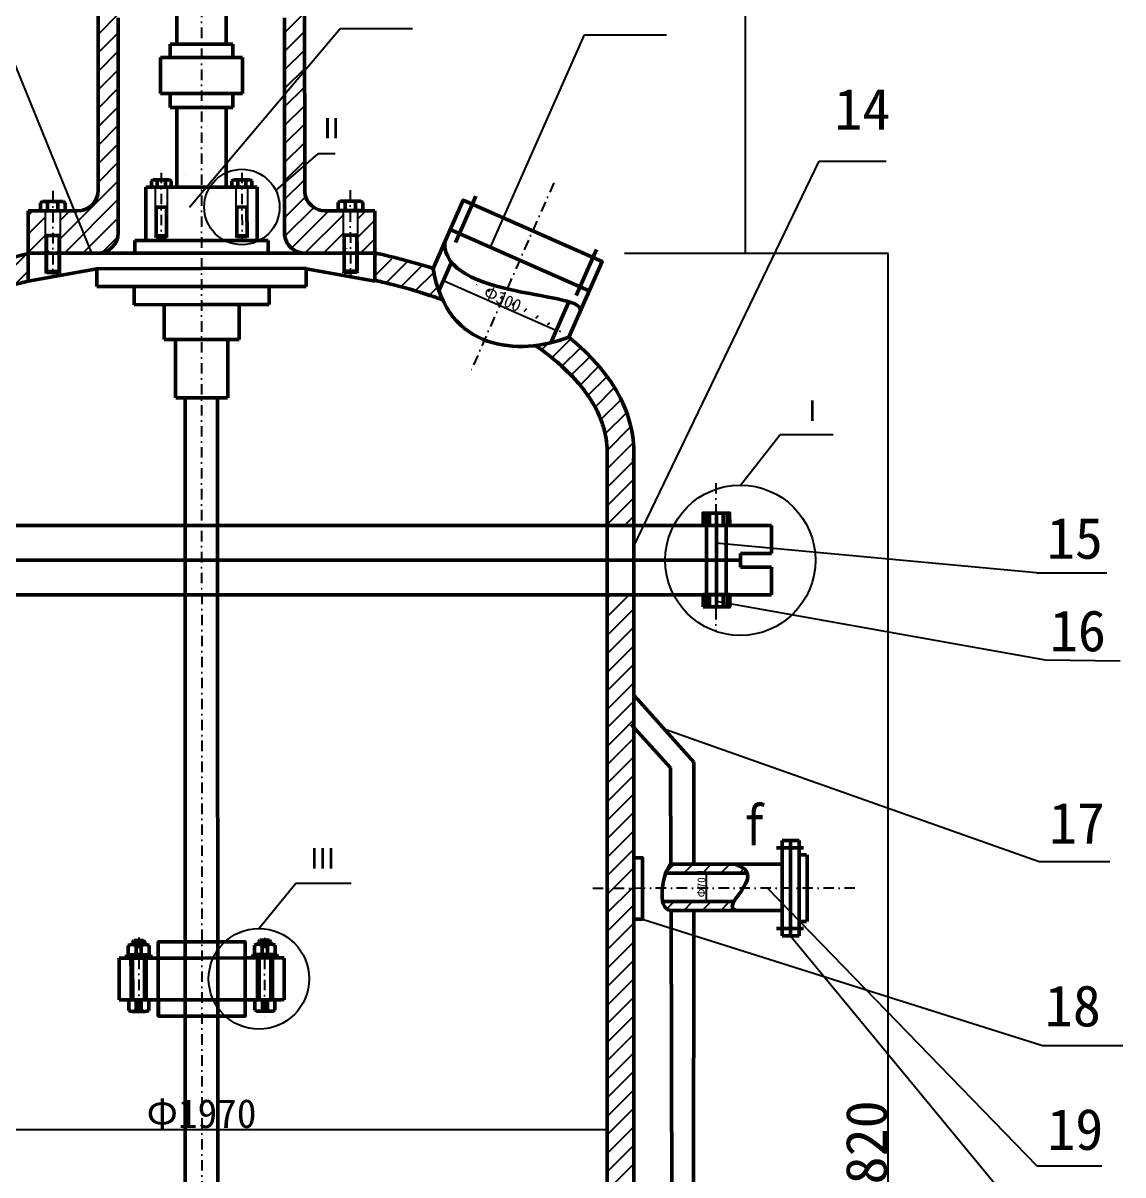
# Model space of a CAD drawing. Header units: millimetres. Extents: x 1899 to 10309, y 746 to 12636.
# Drawn here: x 3856 to 6525, y 7216 to 10011 of the extents above; entities that cross this region are included whole.
import ezdxf
from ezdxf.enums import TextEntityAlignment as Align

# ---------------------------------------------------------------- set-up
doc = ezdxf.new("R2010")
doc.units = ezdxf.units.MM
doc.linetypes.add('DASHDOTX2', pattern=[50.8, 25.4, -12.7, 0, -12.7])
for name, color, linetype, lineweight in [('中心线', 3, 'DASHDOTX2', 25), ('填充', 4, 'Continuous', 25), ('粗实线', 4, 'Continuous', 50), ('细实线', 2, 'Continuous', 25)]:
    doc.layers.add(name, color=color, linetype=linetype, lineweight=lineweight)
doc.styles.get("Standard").update_dxf_attribs({"font": 'simfang.ttf'})
doc.dimstyles.new('ISO-25', dxfattribs={"dimtxt": 2.5, "dimasz": 2.5, "dimexe": 1.25, "dimexo": 0.625, "dimtad": 1, "dimtxsty": 'Standard', "dimcen": 2.5, "dimadec": 0, "dimazin": 0, "dimtfac": 1, "dimtmove": 0, "dimatfit": 3, "dimfxl": 1, "dimarcsym": 0})
pattern_1 = [(45, (-11029.972, 34.46), (-22.45064, 22.45064), [])]

# ---------------------------------------------------------------- blocks, each defined once
blk = doc.blocks.new('*D213')
at = {"layer": 'Defpoints', "color": 0, "transparency": 16777216}
for p in [(4480.7, 11949.6), (5314.8, 9452.6), (5608.6, 9452.6)]:
    blk.add_point(p, dxfattribs=at)
at = {"layer": '细实线', "color": 0, "lineweight": -2, "transparency": 16777216}
for p, q in [((4481.3, 11949.6), (5609.8, 11949.6)), ((5608.6, 11947.1), (5608.6, 9455.1)), ((5315.4, 9452.6), (5609.8, 9452.6))]:
    blk.add_line(p, q, dxfattribs=at)
at = {"layer": '细实线', "color": 0, "transparency": 16777216}
for points in [[(5608.2, 11947.1), (5609, 11947.1), (5608.6, 11949.6)], [(5608.2, 9455.1), (5609, 9455.1), (5608.6, 9452.6)]]:
    blk.add_solid(points, dxfattribs=at)
at = {"layer": '细实线', "color": 0, "transparency": 16777216, "insert": (5556.9, 10701.1), "char_height": 2.5, "attachment_point": 5, "rotation": 90}
blk.add_mtext('{\\H40x;2500}', dxfattribs=at)
blk = doc.blocks.new('*D214')
at = {"layer": 'Defpoints', "color": 0, "transparency": 16777216}
for p in [(5609.8, 9452.6), (4708.1, 5634), (5954.9, 5634)]:
    blk.add_point(p, dxfattribs=at)
at = {"layer": '细实线', "color": 0, "lineweight": -2, "transparency": 16777216}
for p, q in [((5610.4, 9452.6), (5956.2, 9452.6)), ((5954.9, 9450.1), (5954.9, 5636.5)), ((4708.7, 5634), (5956.2, 5634))]:
    blk.add_line(p, q, dxfattribs=at)
at = {"layer": '细实线', "color": 0, "transparency": 16777216}
for points in [[(5954.5, 9450.1), (5955.3, 9450.1), (5954.9, 9452.6)], [(5954.5, 5636.5), (5955.3, 5636.5), (5954.9, 5634)]]:
    blk.add_solid(points, dxfattribs=at)
at = {"layer": '细实线', "color": 0, "transparency": 16777216, "insert": (5903.2, 7260.7), "char_height": 2.5, "attachment_point": 5, "rotation": 90}
blk.add_mtext('{\\H40x;3820}', dxfattribs=at)
blk = doc.blocks.new('*D215')
at = {"layer": 'Defpoints', "color": 0, "transparency": 16777216}
for p in [(3304, 7325), (5273.4, 7325.6), (5273.4, 7325)]:
    blk.add_point(p, dxfattribs=at)
at = {"layer": '细实线', "color": 0, "lineweight": -2, "transparency": 16777216}
for p, q in [((3304, 7325.6), (3304, 7326.9)), ((3306.5, 7325.6), (5270.9, 7325.6)), ((5273.4, 7325.6), (5273.4, 7326.9))]:
    blk.add_line(p, q, dxfattribs=at)
at = {"layer": '细实线', "color": 0, "transparency": 16777216}
for points in [[(3306.5, 7326.1), (3306.5, 7325.2), (3304, 7325.6)], [(5270.9, 7326.1), (5270.9, 7325.2), (5273.4, 7325.6)]]:
    blk.add_solid(points, dxfattribs=at)
at = {"layer": '细实线', "color": 0, "transparency": 16777216, "insert": (4288.7, 7363.6), "char_height": 2.5, "attachment_point": 5}
blk.add_mtext('{\\H28x;Φ1970}', dxfattribs=at)
blk = doc.blocks.new('*D221')
at = {"layer": 'Defpoints', "color": 0, "transparency": 16777216}
for p in [(4880, 9396.2), (5149.8, 9266), (5153.9, 9275.3)]:
    blk.add_point(p, dxfattribs=at)
at = {"layer": '细实线', "color": 0, "lineweight": -2, "transparency": 16777216}
for p, q in [((4879.8, 9395.6), (4875.4, 9385.8)), ((4878.2, 9385.9), (5147.5, 9267)), ((5153.6, 9274.7), (5149.3, 9264.9))]:
    blk.add_line(p, q, dxfattribs=at)
at = {"layer": '细实线', "color": 0, "transparency": 16777216}
for points in [[(4878.4, 9386.3), (4878, 9385.5), (4875.9, 9386.9)], [(5147.7, 9267.4), (5147.3, 9266.6), (5149.8, 9266)]]:
    blk.add_solid(points, dxfattribs=at)
at = {"layer": '细实线', "color": 0, "transparency": 16777216, "insert": (5019.6, 9341.7), "char_height": 2.5, "attachment_point": 5, "rotation": 336.1748}
blk.add_mtext('{\\H12x;Φ300}', dxfattribs=at)
blk = doc.blocks.new('*D226')
at = {"layer": 'Defpoints', "color": 0, "transparency": 16777216}
for p in [(5514.5, 7948.2), (5513.9, 7879.1), (5514.5, 7879.1)]:
    blk.add_point(p, dxfattribs=at)
at = {"layer": '细实线', "color": 0, "lineweight": -2, "transparency": 16777216}
for p, q in [((5513.9, 7948.2), (5512.6, 7948.2)), ((5513.9, 7945.7), (5513.9, 7881.6)), ((5513.9, 7879.1), (5512.6, 7879.1))]:
    blk.add_line(p, q, dxfattribs=at)
at = {"layer": '细实线', "color": 0, "transparency": 16777216}
for points in [[(5513.4, 7945.7), (5514.3, 7945.7), (5513.9, 7948.2)], [(5513.4, 7881.6), (5514.3, 7881.6), (5513.9, 7879.1)]]:
    blk.add_solid(points, dxfattribs=at)
at = {"layer": '细实线', "color": 0, "transparency": 16777216, "insert": (5502.6, 7913.7), "char_height": 2.5, "attachment_point": 5, "rotation": 90}
blk.add_mtext('{\\H8x;Φ70}', dxfattribs=at)

msp = doc.modelspace()

# ---------------------------------------------------------------- hatches: boundary and pattern name
at = {"layer": '填充'}
h = msp.add_hatch(dxfattribs=at)
h.set_pattern_fill('ANSI31', color=256, scale=10)
h.set_pattern_definition(pattern_1)
edge = h.paths.add_edge_path()
edge.add_line((4288.946, 10119.929), (4288.633, 10119.929))
edge.add_line((4288.633, 10119.929), (4099.301, 10119.896))
edge.add_line((4099.301, 10119.896), (4086.908, 10119.896))
edge.add_line((4086.908, 10119.896), (4086.908, 10708.41))
edge.add_spline(control_points=[(4086.908, 10708.41), (4070.609, 10722.264), (4054.36, 10738.319), (4038.244, 10756.852)], knot_values=[0, 0, 0, 0, 33.11332192, 33.11332192, 33.11332192, 33.11332192], degree=3, periodic=0)
edge.add_line((4038.244, 10756.852), (4038.244, 10120.897))
edge.add_line((4038.244, 10120.897), (4038.244, 9605.585))
edge.add_arc((3988.244, 9605.585), 50, -90, 0, ccw=False)
edge.add_line((3988.244, 9555.585), (3945.825, 9555.585))
edge.add_line((3945.825, 9555.585), (3945.825, 9452.598))
edge.add_line((3945.825, 9452.598), (4036.908, 9452.598))
edge.add_arc((4036.908, 9502.598), 50, 270, 360)
edge.add_line((4086.908, 9502.598), (4086.908, 10024.361))
edge.add_arc((4136.908, 10024.361), 50, 90.009968, 180, ccw=False)
edge.add_line((4136.9, 10074.361), (4288.954, 10074.388))
edge.add_line((4288.954, 10074.388), (4288.946, 10119.929))
edge = h.paths.add_edge_path()
edge.add_line((4539.2, 10120.919), (4539.15, 10684.248))
edge.add_spline(control_points=[(4539.15, 10684.248), (4525.707, 10682.548), (4509.314, 10677.823), (4490.487, 10671.825)], knot_values=[342.21040247, 342.21040247, 342.21040247, 342.21040247, 403.56696031, 403.56696031, 403.56696031, 403.56696031], degree=3, periodic=0)
edge.add_line((4490.487, 10671.825), (4490.536, 10119.914))
edge.add_line((4490.536, 10119.914), (4385.047, 10119.904))
edge.add_line((4385.047, 10119.904), (4288.946, 10119.929))
edge.add_line((4288.946, 10119.929), (4288.954, 10074.388))
edge.add_line((4288.954, 10074.388), (4440.548, 10074.375))
edge.add_arc((4440.544, 10024.375), 50, 0.005021, 89.995053, ccw=False)
edge.add_line((4490.544, 10024.379), (4490.59, 9496.6))
edge.add_arc((4540.229, 9502.598), 50, 186.889794, 268.303819)
edge.add_line((4538.749, 9452.62), (4632.593, 9452.628))
edge.add_line((4632.593, 9452.628), (4632.369, 9555.615))
edge.add_line((4632.369, 9555.615), (4590.519, 9555.612))
edge.add_arc((4588.893, 9605.585), 50, 186.802975, 271.863576, ccw=False)
edge.add_line((4539.245, 9599.663), (4539.2, 10120.919))
h = msp.add_hatch(dxfattribs=at)
h.set_pattern_fill('ANSI31', color=256, scale=10)
h.set_pattern_definition(pattern_1)
h.paths.add_polyline_path([(3909.825, 9555.585), (3897.825, 9555.585), (3867.77, 9555.585), (3867.77, 9452.598), (3909.825, 9452.598)])
h.paths.add_polyline_path([(4709.723, 9555.622), (4668.369, 9555.619), (4668.593, 9452.631), (4709.732, 9452.635)])
h = msp.add_hatch(dxfattribs=at)
h.set_pattern_fill('ANSI31', color=256, scale=10)
h.set_pattern_definition(pattern_1)
edge = h.paths.add_edge_path()
edge.add_spline(control_points=[(3787.248, 9431.268), (3775.977, 9399.619), (3761.478, 9373.057), (3744.526, 9350.876)], knot_values=[382.10225182, 382.10225182, 382.10225182, 382.10225182, 460.54302034, 460.54302034, 460.54302034, 460.54302034], degree=3, periodic=0)
edge.add_spline(control_points=[(3744.526, 9350.876), (3752.52, 9353.462), (3760.592, 9355.993), (3800.665, 9368.163), (3833.75, 9376.996), (3867.77, 9384.896)], knot_values=[1.9970767, 1.9970767, 1.9970767, 1.9970767, 2.0254391, 2.0254391, 2.13656289, 2.13656289, 2.13656289, 2.13656289], degree=3, periodic=0)
edge.add_line((3867.77, 9384.896), (3867.77, 9451.326))
edge.add_ellipse((4288.692, 8968.288), major_axis=(1049.513, 3.517), ratio=0.5035191, start_angle=473.547995, end_angle=478.444295)
edge = h.paths.add_edge_path()
edge.add_spline(control_points=[(4709.738, 9387.045), (4721.776, 9384.312), (4733.697, 9381.461), (4779.022, 9370.065), (4811.524, 9360.707), (4853.208, 9347.093), (4863.503, 9343.59), (4873.651, 9339.997)], knot_values=[0.95287817, 0.95287817, 0.95287817, 0.95287817, 0.99220035, 0.99220035, 1.10399925, 1.10399925, 1.14133261, 1.14133261, 1.14133261, 1.14133261], degree=3, periodic=0)
edge.add_spline(control_points=[(4873.651, 9339.997), (4863.466, 9361.622), (4855.661, 9386.811), (4850.824, 9415.955)], knot_values=[0, 0, 0, 0, 53.56319174, 53.56319174, 53.56319174, 53.56319174], degree=3, periodic=0)
edge.add_ellipse((4288.692, 8968.288), major_axis=(1049.513, 3.517), ratio=0.5035191, start_angle=417.517911, end_angle=426.2516)
edge.add_line((4709.732, 9453.406), (4709.738, 9387.045))
edge = h.paths.add_edge_path()
edge.add_spline(control_points=[(3303.954, 8966.457), (3303.991, 8975.749), (3304.669, 8985.045), (3307.487, 9004.808), (3309.788, 9015.285), (3316.104, 9036.414), (3320.12, 9047.066), (3329.97, 9068.533), (3335.803, 9079.348), (3350.705, 9103.211), (3360.185, 9116.279), (3381.92, 9142.347), (3394.174, 9155.345), (3421.422, 9181.051), (3436.415, 9193.758), (3471.756, 9220.742), (3492.582, 9234.928), (3515.074, 9248.618)], knot_values=[2.44670978, 2.44670978, 2.44670978, 2.44670978, 2.51642771, 2.51642771, 2.59422014, 2.59422014, 2.67201257, 2.67201257, 2.74980499, 2.74980499, 2.84294708, 2.84294708, 2.93608916, 2.93608916, 3.02923125, 3.02923125, 3.13791754, 3.13791754, 3.13791754, 3.13791754], degree=3, periodic=0)
edge.add_spline(control_points=[(3515.074, 9248.618), (3479.49, 9247.917), (3444.341, 9251.284), (3411.966, 9256.586)], knot_values=[0, 0, 0, 0, 113.2721953, 113.2721953, 113.2721953, 113.2721953], degree=3, periodic=0)
edge.add_ellipse((4288.692, 8968.288), major_axis=(1049.513, 3.517), ratio=0.5035191, start_angle=506.557004, end_angle=539.806665)
edge.add_line((3239.179, 8966.554), (3239.179, 8791.513))
edge.add_line((3239.179, 8791.513), (3303.954, 8791.513))
edge.add_line((3303.954, 8791.513), (3303.954, 8964.881))
edge.add_spline(control_points=[(3303.954, 8964.881), (3303.952, 8965.407), (3303.952, 8965.932), (3303.954, 8966.457)], knot_values=[3.13791754, 3.13791754, 3.13791754, 3.13791754, 3.14185945, 3.14185945, 3.14185945, 3.14185945], degree=3, periodic=0)
edge = h.paths.add_edge_path()
edge.add_line((3303.954, 8623.51), (3239.179, 8623.51))
edge.add_line((3239.179, 8623.51), (3239.179, 6335.229))
edge.add_ellipse((4288.692, 6338.746), major_axis=(1049.513, 3.517), ratio=0.5035191, start_angle=180, end_angle=257.770394)
edge.add_line((4068.104, 5821.544), (4068.104, 5886.693))
edge.add_spline(control_points=[(4068.104, 5886.693), (4057.691, 5887.832), (4047.316, 5889.053), (4002.036, 5894.765), (3967.599, 5900.111), (3900.175, 5912.598), (3867.188, 5919.74), (3803.074, 5935.715), (3771.947, 5944.549), (3711.944, 5963.772), (3683.068, 5974.161), (3627.933, 5996.329), (3601.675, 6008.107), (3552.11, 6032.847), (3528.804, 6045.809), (3491.711, 6068.784), (3477.121, 6078.566), (3449.664, 6098.499), (3436.797, 6108.651), (3412.855, 6129.215), (3401.78, 6139.626), (3381.457, 6160.589), (3372.211, 6171.14), (3355.55, 6192.263), (3348.136, 6202.836), (3335.104, 6223.9), (3329.486, 6234.391), (3319.971, 6255.228), (3316.074, 6265.573), (3309.908, 6286.11), (3307.638, 6296.303), (3304.716, 6316.106), (3303.991, 6325.723), (3303.954, 6335.341)], knot_values=[3.14185579, 3.14185579, 3.14185579, 3.14185579, 3.17338299, 3.17338299, 3.28005703, 3.28005703, 3.38673106, 3.38673106, 3.4934051, 3.4934051, 3.60007913, 3.60007913, 3.70675317, 3.70675317, 3.8134272, 3.8134272, 3.88923649, 3.88923649, 3.96504577, 3.96504577, 4.04085505, 4.04085505, 4.11666434, 4.11666434, 4.19247362, 4.19247362, 4.2682829, 4.2682829, 4.34409219, 4.34409219, 4.41990147, 4.41990147, 4.49207328, 4.49207328, 4.49207328, 4.49207328], degree=3, periodic=0)
edge.add_spline(control_points=[(3303.954, 6335.341), (3303.953, 6335.826), (3303.952, 6336.311), (3303.954, 6336.796)], knot_values=[3.13821831, 3.13821831, 3.13821831, 3.13821831, 3.14185579, 3.14185579, 3.14185579, 3.14185579], degree=3, periodic=0)
edge.add_line((3303.954, 6337.03), (3303.954, 8623.51))
h.paths.add_polyline_path([(3140.531, 8154.879), (3242.932, 8124.272), (3265.637, 8200.236), (3163.236, 8230.844)], flags=9)
h = msp.add_hatch(dxfattribs=at)
h.set_pattern_fill('ANSI31', color=256, scale=10)
h.set_pattern_definition(pattern_1)
edge = h.paths.add_edge_path()
edge.add_ellipse((4288.692, 8968.288), major_axis=(1049.513, 3.517), ratio=0.5035191, start_angle=360, end_angle=391.738369)
edge.add_spline(control_points=[(5180.328, 9249.265), (5173.341, 9246.567), (5166.184, 9244.067), (5158.895, 9241.788)], knot_values=[347.67371622, 347.67371622, 347.67371622, 347.67371622, 368.75825048, 368.75825048, 368.75825048, 368.75825048], degree=3, periodic=0)
edge.add_spline(control_points=[(5158.895, 9241.788), (5152.202, 9239.695), (5145.397, 9237.79), (5138.508, 9236.089)], knot_values=[328.31711558, 328.31711558, 328.31711558, 328.31711558, 347.67371622, 347.67371622, 347.67371622, 347.67371622], degree=3, periodic=0)
edge.add_line((5136.344, 9235.531), (5136.359, 9235.565))
edge.add_spline(control_points=[(5136.359, 9235.565), (5128.927, 9233.781), (5121.401, 9232.236), (5113.814, 9230.953)], knot_values=[305.47856944, 305.47856944, 305.47856944, 305.47856944, 326.30749343, 326.30749343, 326.30749343, 326.30749343], degree=3, periodic=0)
edge.add_spline(control_points=[(5113.814, 9230.953), (5109.012, 9230.142), (5104.187, 9229.435), (5099.345, 9228.839)], knot_values=[292.29474881, 292.29474881, 292.29474881, 292.29474881, 305.47856944, 305.47856944, 305.47856944, 305.47856944], degree=3, periodic=0)
edge.add_spline(control_points=[(5099.345, 9228.839), (5102.405, 9226.739), (5105.426, 9224.629), (5122.525, 9212.483), (5135.765, 9202.259), (5160.42, 9181.53), (5171.836, 9171.026), (5192.8, 9149.861), (5202.348, 9139.201), (5219.569, 9117.845), (5227.242, 9107.151), (5240.745, 9085.836), (5246.576, 9075.217), (5256.47, 9054.124), (5260.534, 9043.651), (5266.99, 9022.863), (5269.384, 9012.547), (5272.586, 8992.019), (5273.395, 8981.804), (5273.43, 8971.587)], knot_values=[0, 0, 0, 0, 0.01619457, 0.01619457, 0.09285594, 0.09285594, 0.16951732, 0.16951732, 0.24617869, 0.24617869, 0.32284006, 0.32284006, 0.39950144, 0.39950144, 0.47616281, 0.47616281, 0.55282419, 0.55282419, 0.62948556, 0.62948556, 0.62948556, 0.62948556], degree=3, periodic=0)
edge.add_line((5273.43, 8971.587), (5273.43, 8791.513))
edge.add_line((5273.43, 8791.513), (5338.205, 8791.513))
edge.add_line((5338.205, 8791.513), (5338.205, 8857.941))
edge.add_line((5338.205, 8857.941), (5338.205, 8971.804))
h = msp.add_hatch(dxfattribs=at)
h.set_pattern_fill('ANSI31', color=256, scale=10)
h.set_pattern_definition(pattern_1)
h.paths.add_polyline_path([(5273.43, 7911.215), (5338.205, 7911.259), (5338.205, 8623.51), (5273.43, 8623.51)])
h = msp.add_hatch(dxfattribs=at)
h.set_pattern_fill('ANSI31', color=256, scale=10)
h.set_pattern_definition(pattern_1)
edge = h.paths.add_edge_path()
edge.add_spline(control_points=[(5428.029, 7969.625), (5423.669, 7966.759), (5419.236, 7958.744), (5415.548, 7948.235)], knot_values=[0, 0, 0, 0, 27.04044522, 27.04044522, 27.04044522, 27.04044522], degree=3, periodic=0)
edge.add_line((5415.548, 7948.235), (5613.499, 7948.208))
edge.add_spline(control_points=[(5613.499, 7948.208), (5610.587, 7956.733), (5602.022, 7964.189), (5584.473, 7969.585)], knot_values=[0, 0, 0, 0, 21.51309953, 21.51309953, 21.51309953, 21.51309953], degree=3, periodic=0)
edge.add_line((5584.426, 7969.602), (5428.029, 7969.625))
edge = h.paths.add_edge_path()
edge.add_spline(control_points=[(5408.264, 7879.126), (5410.892, 7866.492), (5416.974, 7857.739), (5428.006, 7857.737)], knot_values=[78.79050823, 78.79050823, 78.79050823, 78.79050823, 111.88743007, 111.88743007, 111.88743007, 111.88743007], degree=3, periodic=0)
edge.add_line((5428.006, 7857.737), (5590.266, 7857.713))
edge.add_spline(control_points=[(5597.994, 7857.717), (5574.184, 7857.723), (5573.745, 7866.4), (5581.063, 7879.104)], knot_values=[75.88718268, 75.88718268, 75.88718268, 75.88718268, 111.88743102, 111.88743102, 111.88743102, 111.88743102], degree=3, periodic=0)
edge.add_line((5579.523, 7879.104), (5408.264, 7879.126))
h = msp.add_hatch(dxfattribs=at)
h.set_pattern_fill('ANSI31', color=256, scale=10)
h.set_pattern_definition(pattern_1)
edge = h.paths.add_edge_path()
edge.add_line((5338.205, 7911.259), (5273.43, 7911.215))
edge.add_line((5273.43, 7911.215), (5273.43, 6341.345))
edge.add_spline(control_points=[(5273.431, 6341.373), (5273.431, 6339.514), (5273.405, 6337.655), (5273.043, 6324.591), (5271.801, 6313.367), (5267.389, 6290.759), (5264.217, 6279.372), (5255.823, 6256.389), (5250.598, 6244.793), (5237.976, 6221.443), (5230.578, 6209.69), (5213.537, 6186.152), (5203.894, 6174.367), (5179.455, 6147.768), (5163.968, 6132.993), (5129.462, 6103.978), (5110.444, 6089.739), (5069.085, 6062.101), (5046.744, 6048.701), (4999.016, 6023.002), (4973.629, 6010.702), (4920.131, 5987.419), (4892.021, 5976.436), (4833.435, 5955.967), (4802.959, 5946.481), (4740.025, 5929.153), (4707.567, 5921.311), (4641.073, 5907.387), (4607.038, 5901.304), (4551.573, 5893.037), (4530.513, 5890.265), (4509.29, 5887.834)], knot_values=[4.92966153, 4.92966153, 4.92966153, 4.92966153, 4.94360951, 4.94360951, 5.02765852, 5.02765852, 5.11170752, 5.11170752, 5.19575653, 5.19575653, 5.27980554, 5.27980554, 5.36385455, 5.36385455, 5.47052858, 5.47052858, 5.57720262, 5.57720262, 5.68387665, 5.68387665, 5.79055069, 5.79055069, 5.89722472, 5.89722472, 6.00389876, 6.00389876, 6.11057279, 6.11057279, 6.21724682, 6.21724682, 6.28150154, 6.28150154, 6.28150154, 6.28150154], degree=3, periodic=0)
edge.add_line((4510.148, 5887.941), (4510.148, 5822.744))
edge.add_ellipse((4288.692, 6338.746), major_axis=(1049.513, 3.517), ratio=0.5035191, start_angle=282.084769, end_angle=359.903527)
edge.add_line((5338.206, 6341.373), (5338.205, 7911.259))

# ---------------------------------------------------------------- linework, layer by layer
at = {"layer": '中心线'}
for p, q in [((4288.586, 12189.025), (4289.764, 5417.721)), ((4191.249, 9647.748), (4191.249, 9483.2)), ((4386.675, 9648.148), (4387.35, 9483.602)), ((5144.22, 9623.939), (4942.01, 9166.012)), ((3927.825, 9603.805), (3927.825, 9395.749)), ((4649.572, 9605.53), (4650.567, 9397.477)), ((5537.554, 8894.684), (5537.554, 8537.398)), ((3973.269, 8707.512), (4556.801, 8707.512)), ((5874.596, 7911.63), (5228.548, 7911.184)), ((4136.467, 7791.598), (4137.132, 7591.195)), ((4442.268, 7791.368), (4441.301, 7590.966))]:
    msp.add_line(p, q, dxfattribs=at)
at = {"layer": '粗实线'}
for p, q in [((4038.244, 10120.897), (4038.244, 9605.585)), ((4539.2, 10120.919), (4539.245, 9599.663)), ((4229.188, 9960.405), (4229.171, 10055.055)), ((4348.27, 9960.41), (4348.279, 10055.06)), ((4086.908, 10024.361), (4086.908, 9502.598)), ((4490.544, 10024.379), (4490.59, 9496.6)), ((4212.805, 9960.398), (4288.802, 9960.412)), ((4212.805, 9960.398), (4212.805, 9925.649)), ((4364.653, 9960.405), (4288.656, 9960.412)), ((4364.653, 9960.405), (4364.656, 9925.655)), ((4288.808, 9927.838), (4188.991, 9927.821)), ((4188.991, 9927.821), (4188.991, 9839.989)), ((4288.653, 9927.838), (4388.47, 9927.83)), ((4388.47, 9927.83), (4388.477, 9839.998)), ((4188.991, 9839.989), (4272.197, 9839.989)), ((4288.569, 9839.989), (4212.816, 9839.989)), ((4212.816, 9839.989), (4212.816, 9806.477)), ((4288.9, 9839.989), (4364.652, 9839.996)), ((4388.477, 9839.998), (4305.271, 9839.99)), ((4364.652, 9839.996), (4364.655, 9806.483)), ((4212.816, 9806.477), (4288.866, 9806.477)), ((4229.188, 9806.477), (4229.188, 9612.71)), ((4364.655, 9806.483), (4288.605, 9806.477)), ((4348.284, 9806.482), (4348.301, 9612.715)), ((4249.104, 9644.352), (4249.104, 9644.352)), ((4328.279, 9644.352), (4328.279, 9644.352)), ((4328.381, 9644.355), (4328.381, 9644.355)), ((4229.188, 9612.71), (4153.62, 9612.71)), ((4153.62, 9612.71), (4153.62, 9483.2)), ((4288.569, 9612.71), (4229.188, 9612.71)), ((4288.92, 9612.71), (4348.301, 9612.715)), ((4348.301, 9612.715), (4423.868, 9612.722)), ((4423.868, 9612.722), (4423.88, 9483.212)), ((4954.953, 9590.933), (4905.518, 9478.982)), ((3988.244, 9555.585), (3867.77, 9555.585)), ((3867.77, 9555.585), (3867.77, 9452.598)), ((4587.276, 9555.612), (4709.723, 9555.622)), ((4709.723, 9555.622), (4709.732, 9452.635)), ((4892.56, 9510.469), (5229.893, 9361.51)), ((4288.569, 9483.2), (4127.147, 9483.2)), ((4127.147, 9483.2), (4127.147, 9452.598)), ((4288.931, 9483.2), (4450.352, 9483.214)), ((4450.352, 9483.214), (4450.355, 9452.612)), ((3867.77, 9452.598), (4036.908, 9452.598)), ((3867.77, 9452.598), (3867.77, 9384.896)), ((4036.908, 9452.598), (4288.692, 9452.598)), ((4181.078, 9452.598), (4157.536, 9452.598)), ((4419.966, 9452.609), (4288.811, 9452.598)), ((4288.811, 9452.598), (4373.162, 9452.605)), ((4396.425, 9452.607), (4419.966, 9452.609)), ((4709.732, 9452.635), (4419.966, 9452.609)), ((4709.732, 9452.635), (4709.738, 9385.158)), ((5247.328, 9461.827), (5197.893, 9349.876)), ((4895.321, 9430.851), (4864.729, 9361.572)), ((3867.77, 9384.896), (4034.91, 9415.103)), ((4034.91, 9415.103), (4543.227, 9416.319)), ((4034.91, 9415.103), (4034.91, 9371.965)), ((4710.378, 9385.042), (4543.227, 9415.192)), ((4543.227, 9415.192), (4543.242, 9372.054)), ((4034.91, 9371.965), (4289.076, 9371.965)), ((4125.493, 9371.965), (4125.493, 9327.857)), ((4543.242, 9371.973), (4289.076, 9371.929)), ((4452.66, 9372.022), (4452.675, 9327.914)), ((4125.493, 9327.857), (4289.084, 9327.864)), ((4198.301, 9327.857), (4198.301, 9243.507)), ((4452.675, 9327.914), (4289.084, 9327.864)), ((4379.867, 9327.889), (4379.896, 9243.539)), ((5180.302, 9335.079), (5136.359, 9235.565)), ((4198.301, 9243.507), (4289.099, 9243.514)), ((4225.317, 9243.507), (4225.332, 9101.591)), ((4379.896, 9243.539), (4289.099, 9243.514)), ((4352.88, 9243.529), (4352.915, 9101.613)), ((4226.723, 9101.591), (4289.109, 9101.602)), ((4249.165, 9101.595), (4249.104, 8083.054)), ((4351.524, 9101.613), (4289.138, 9101.602)), ((4327.856, 9101.609), (4328.033, 8083.054)), ((5273.43, 8971.587), (5273.43, 6341.373)), ((5338.205, 8971.804), (5338.206, 6341.373)), ((5338.205, 8941.943), (5338.205, 8941.943)), ((5338.205, 8773.939), (5338.205, 8857.941)), ((5512.631, 8822.08), (5512.647, 8792.187)), ((5521.949, 8822.085), (5521.965, 8792.192)), ((5538.599, 8822.094), (5538.616, 8792.201)), ((5555.25, 8822.103), (5555.267, 8792.21)), ((5564.568, 8822.108), (5564.584, 8792.216)), ((3239.179, 8791.513), (5338.205, 8791.513)), ((5338.205, 8791.513), (5672.498, 8791.513)), ((5514.838, 8792.188), (5514.93, 8624.185)), ((5538.616, 8792.201), (5538.708, 8624.198)), ((5562.394, 8792.214), (5562.487, 8624.211)), ((5672.498, 8791.513), (5672.498, 8724.065)), ((5596.716, 8724.065), (5596.716, 8707.512)), ((5672.498, 8724.065), (5596.716, 8724.065)), ((5672.498, 8724.065), (5672.498, 8724.065)), ((3239.179, 8707.512), (5338.205, 8707.512)), ((4288.692, 8707.512), (4088.603, 8707.512)), ((4288.692, 8707.512), (4088.603, 8707.512)), ((4288.692, 8707.512), (4488.781, 8707.512)), ((4288.692, 8707.512), (4488.781, 8707.512)), ((5338.205, 8707.512), (5596.716, 8707.512)), ((5596.716, 8707.512), (5596.716, 8690.436)), ((5596.716, 8690.436), (5672.498, 8690.436)), ((5672.498, 8690.436), (5672.498, 8623.51)), ((3239.179, 8623.51), (5338.205, 8623.51)), ((5672.498, 8623.51), (5338.205, 8623.51)), ((5512.74, 8624.183), (5512.756, 8594.291)), ((5522.058, 8624.189), (5522.074, 8594.296)), ((5538.708, 8624.198), (5538.725, 8594.305)), ((5555.359, 8624.207), (5555.375, 8594.314)), ((5564.677, 8624.212), (5564.693, 8594.319)), ((5483.93, 8217.818), (5340.181, 8378.224)), ((5427.155, 8203.588), (5331.942, 8308.995)), ((5427.155, 8203.588), (5428.112, 7969.625)), ((5483.93, 8217.818), (5483.881, 7969.616)), ((4249.104, 8083.054), (4249.104, 7849.51)), ((4328.279, 8083.054), (4328.279, 7849.51)), ((5698.139, 7911.665), (5698.139, 8027.505)), ((5698.139, 8027.505), (5739.16, 8027.501)), ((5718.65, 8027.503), (5718.65, 7795.819)), ((5739.149, 7911.653), (5739.16, 8027.508)), ((5750.084, 8009.283), (5684.581, 8009.288)), ((5428.029, 7969.625), (5698.139, 7969.585)), ((5739.157, 7992.728), (5757.625, 7992.728)), ((5758.569, 7992.731), (5758.553, 7911.653)), ((5415.548, 7948.235), (5613.499, 7948.208)), ((5505.143, 7948.524), (5492.665, 7948.524)), ((5698.139, 7911.665), (5698.093, 7795.825)), ((5739.149, 7911.66), (5739.114, 7795.806)), ((5758.537, 7830.575), (5758.553, 7911.653)), ((5408.264, 7879.126), (5581.063, 7879.104)), ((5428.006, 7857.737), (5698.139, 7857.698)), ((5428.448, 7857.737), (5432.663, 6342.579)), ((5483.858, 7857.729), (5481.578, 6342.743)), ((5505.127, 7879.415), (5485.38, 7879.415)), ((4249.104, 7849.51), (4249.104, 6972.408)), ((4328.279, 7849.51), (4328.279, 6972.408)), ((5739.125, 7830.586), (5757.593, 7830.579)), ((5750.084, 7814.023), (5684.581, 7814.018)), ((4111.177, 7772.47), (4111.18, 7749.857)), ((4151.908, 7775.133), (4121.174, 7774.977)), ((4121.325, 7779.975), (4124.804, 7784.559)), ((4136.505, 7780.026), (4121.325, 7779.975)), ((4121.35, 7774.966), (4121.325, 7779.975)), ((4124.804, 7784.559), (4136.49, 7784.559)), ((4129.936, 7772.563), (4129.94, 7749.949)), ((4148.176, 7784.637), (4136.49, 7784.559)), ((4136.505, 7780.026), (4151.685, 7780.076)), ((4142.742, 7772.626), (4142.745, 7750.012)), ((4151.685, 7780.076), (4148.176, 7784.637)), ((4151.693, 7775.067), (4151.685, 7780.076)), ((4161.501, 7772.718), (4161.505, 7750.105)), ((4417.235, 7773.173), (4417.312, 7750.559)), ((4426.82, 7775.621), (4457.553, 7775.574)), ((4427.025, 7780.565), (4430.518, 7785.138)), ((4442.205, 7780.569), (4427.025, 7780.565)), ((4427.034, 7775.556), (4427.025, 7780.565)), ((4430.518, 7785.138), (4442.204, 7785.102)), ((4435.995, 7773.147), (4436.072, 7750.533)), ((4453.89, 7785.144), (4442.204, 7785.102)), ((4442.205, 7780.569), (4457.385, 7780.572)), ((4448.8, 7773.129), (4448.877, 7750.516)), ((4457.385, 7780.572), (4453.89, 7785.144)), ((4457.378, 7775.563), (4457.385, 7780.572)), ((4467.56, 7773.103), (4467.637, 7750.49)), ((5698.093, 7795.825), (5739.114, 7795.813)), ((4106.401, 7749.833), (4165.686, 7750.125)), ((4106.443, 7741.433), (4106.401, 7749.833)), ((4151.495, 7750.055), (4121.19, 7749.906)), ((4165.686, 7750.125), (4165.728, 7741.726)), ((4413.13, 7750.565), (4413.119, 7742.165)), ((4472.416, 7750.483), (4413.13, 7750.565)), ((4427.322, 7750.546), (4457.627, 7750.504)), ((4472.404, 7742.083), (4472.416, 7750.483)), ((4089.135, 7691.424), (4089.135, 7742.064)), ((4089.135, 7742.064), (4183.798, 7742.064)), ((4117.706, 7702.849), (4117.515, 7741.553)), ((4121.515, 7741.566), (4122.015, 7640.187)), ((4150.208, 7741.656), (4150.708, 7640.329)), ((4154.399, 7703.03), (4154.208, 7741.669)), ((4154.458, 7691.03), (4154.298, 7741.669)), ((4183.798, 7742.064), (4289.224, 7742.064)), ((4394.721, 7742.251), (4289.294, 7742.064)), ((4489.383, 7742.419), (4394.721, 7742.251)), ((4400.151, 7742.335), (4484.845, 7742.335)), ((4424.569, 7691.51), (4424.549, 7742.149)), ((4424.585, 7703.51), (4424.639, 7742.149)), ((4428.639, 7742.151), (4428.499, 7640.822)), ((4457.332, 7742.162), (4457.192, 7640.783)), ((4461.279, 7703.459), (4461.332, 7742.164)), ((4489.313, 7691.424), (4489.313, 7742.064)), ((4089.135, 7691.424), (4089.135, 7640.785)), ((4117.765, 7690.849), (4117.706, 7702.849)), ((4117.765, 7690.849), (4118.015, 7640.167)), ((4154.458, 7691.03), (4154.399, 7703.03)), ((4154.458, 7691.03), (4154.618, 7640.391)), ((4154.458, 7691.03), (4154.618, 7640.391)), ((4424.569, 7691.51), (4424.585, 7703.51)), ((4424.569, 7691.51), (4424.589, 7640.87)), ((4424.569, 7691.51), (4424.589, 7640.87)), ((4461.262, 7691.459), (4461.192, 7640.777)), ((4461.262, 7691.459), (4461.279, 7703.459)), ((4489.313, 7691.424), (4489.313, 7640.785)), ((4089.135, 7640.785), (4183.798, 7640.785)), ((4171.117, 7640.429), (4101.625, 7640.086)), ((4112.152, 7640.138), (4112.279, 7614.596)), ((4130.492, 7640.229), (4130.618, 7614.686)), ((4142.458, 7640.288), (4142.584, 7614.745)), ((4160.797, 7640.378), (4160.923, 7614.836)), ((4183.798, 7640.785), (4289.224, 7640.785)), ((4394.901, 7640.972), (4289.474, 7640.785)), ((4489.563, 7641.14), (4394.901, 7640.972)), ((4400.232, 7641.013), (4484.925, 7641.013)), ((4407.832, 7641.013), (4477.325, 7641.013)), ((4418.409, 7640.836), (4418.374, 7615.293)), ((4436.749, 7640.811), (4436.714, 7615.268)), ((4448.715, 7640.794), (4448.679, 7615.251)), ((4467.055, 7640.769), (4467.019, 7615.226)), ((4151.766, 7612.333), (4121.461, 7612.184)), ((4427.541, 7612.823), (4457.846, 7612.782))]:
    msp.add_line(p, q, dxfattribs=at)
at = {"layer": '粗实线', "ltscale": 0.5}
for p, q in [((4171.329, 9630.71), (4167.249, 9628.354)), ((4167.249, 9628.354), (4167.249, 9612.71)), ((4211.169, 9630.71), (4171.329, 9630.71)), ((4181.289, 9628.354), (4177.209, 9630.71)), ((4181.289, 9628.354), (4185.369, 9630.71)), ((4181.289, 9628.354), (4181.289, 9612.71)), ((4201.209, 9628.354), (4197.129, 9630.71)), ((4215.249, 9628.354), (4211.169, 9630.71)), ((4215.249, 9612.71), (4215.249, 9628.354)), ((4362.786, 9628.515), (4366.86, 9630.879)), ((4362.82, 9612.871), (4362.786, 9628.515)), ((4366.86, 9630.879), (4406.7, 9630.966)), ((4376.826, 9628.546), (4380.9, 9630.91)), ((4396.746, 9628.589), (4392.66, 9630.936)), ((4396.746, 9628.589), (4400.82, 9630.953)), ((4396.746, 9628.589), (4396.78, 9612.945)), ((4406.7, 9630.966), (4410.786, 9628.619)), ((4410.786, 9628.619), (4410.82, 9612.975)), ((4167.249, 9612.71), (4215.249, 9612.71)), ((4410.82, 9612.975), (4362.82, 9612.871)), ((3902.925, 9578.085), (3897.825, 9575.141)), ((3897.825, 9575.141), (3897.825, 9555.585)), ((3952.725, 9578.085), (3902.925, 9578.085)), ((3915.375, 9575.141), (3910.275, 9578.085)), ((3915.375, 9575.141), (3920.475, 9578.085)), ((3915.375, 9575.141), (3915.375, 9555.585)), ((3940.275, 9575.141), (3935.175, 9578.085)), ((3957.825, 9575.141), (3952.725, 9578.085)), ((3957.825, 9555.585), (3957.825, 9575.141)), ((4205.649, 9564.71), (4176.849, 9564.71)), ((4179.009, 9564.71), (4179.009, 9492.71)), ((4203.489, 9564.71), (4203.489, 9492.71)), ((4372.524, 9564.892), (4401.324, 9564.954)), ((4374.684, 9564.896), (4374.841, 9492.896)), ((4399.164, 9564.95), (4399.321, 9492.95)), ((4620.325, 9575.862), (4625.419, 9578.818)), ((4620.368, 9556.307), (4620.325, 9575.862)), ((4625.419, 9578.818), (4675.218, 9578.926)), ((4637.875, 9575.9), (4642.968, 9578.856)), ((4662.775, 9575.955), (4657.668, 9578.888)), ((4662.775, 9575.955), (4667.868, 9578.91)), ((4662.775, 9575.955), (4662.817, 9556.399)), ((4675.218, 9578.926), (4680.325, 9575.993)), ((4680.325, 9575.993), (4680.367, 9556.437)), ((3897.825, 9555.585), (3957.825, 9555.585)), ((4680.367, 9556.437), (4620.368, 9556.307)), ((3945.825, 9495.585), (3909.825, 9495.585)), ((3912.525, 9495.585), (3912.525, 9405.585)), ((3943.125, 9495.585), (3943.125, 9405.585)), ((4205.649, 9494.87), (4176.849, 9494.87)), ((4176.849, 9494.87), (4179.009, 9492.71)), ((4203.489, 9492.71), (4179.009, 9492.71)), ((4205.649, 9494.87), (4203.489, 9492.71)), ((4372.676, 9495.052), (4401.476, 9495.114)), ((4372.676, 9495.052), (4374.841, 9492.896)), ((4374.841, 9492.896), (4399.321, 9492.95)), ((4401.476, 9495.114), (4399.321, 9492.95)), ((4632.498, 9496.333), (4668.498, 9496.411)), ((4635.198, 9496.339), (4635.394, 9406.339)), ((4665.798, 9496.405), (4665.994, 9406.406)), ((3945.825, 9408.285), (3909.825, 9408.285)), ((3909.825, 9408.285), (3912.525, 9405.585)), ((3943.125, 9405.585), (3912.525, 9405.585)), ((3945.825, 9408.285), (3943.125, 9405.585)), ((4632.688, 9409.033), (4668.688, 9409.112)), ((4632.688, 9409.033), (4635.394, 9406.339)), ((4635.394, 9406.339), (4665.994, 9406.406)), ((4668.688, 9409.112), (4665.994, 9406.406))]:
    msp.add_line(p, q, dxfattribs=at)
at = {"layer": '粗实线', "lineweight": -3, "ltscale": 0.5}
for p, q in [((4176.849, 9494.87), (4176.849, 9612.71)), ((4205.649, 9612.71), (4205.649, 9494.87)), ((4372.42, 9612.891), (4372.676, 9495.052)), ((4401.476, 9495.114), (4401.22, 9612.954)), ((3909.825, 9408.285), (3909.825, 9555.585)), ((3945.825, 9555.585), (3945.825, 9408.285)), ((4632.367, 9556.333), (4632.688, 9409.033)), ((4668.688, 9409.112), (4668.367, 9556.411))]:
    msp.add_line(p, q, dxfattribs=at)
at = {"layer": '粗实线', "ltscale": 0.5}
for points in [[(4205.289, 9630.71), (4201.209, 9628.354), (4201.209, 9612.71)], [(4372.74, 9630.892), (4376.826, 9628.546), (4376.86, 9612.901)], [(3945.375, 9578.085), (3940.275, 9575.141), (3940.275, 9555.585)], [(4632.768, 9578.834), (4637.875, 9575.9), (4637.917, 9556.345)]]:
    msp.add_lwpolyline(points, dxfattribs=at)
at = {"layer": '粗实线'}
for points in [[(4850.824, 9415.955), (4923.964, 9581.588), (5261.298, 9432.63), (5180.328, 9249.265)], [(4183.868, 7741.876), (4183.798, 7781.238), (4394.651, 7781.613), (4394.971, 7601.61), (4184.118, 7601.236), (4184.048, 7640.597)], [(4394.651, 7742.064), (4394.651, 7781.425), (4183.798, 7781.425), (4183.798, 7601.423), (4394.651, 7601.423), (4394.651, 7640.785)]]:
    msp.add_lwpolyline(points, dxfattribs=at)
for points in [[(5506.413, 8792.184), (5570.818, 8792.219), (5570.802, 8822.112), (5506.397, 8822.076)], [(5506.522, 8594.287), (5570.927, 8594.323), (5570.911, 8624.216), (5506.506, 8624.18)], [(5338.282, 7985.411), (5359.05, 7985.411), (5359.05, 7836.064), (5338.282, 7836.064)]]:
    msp.add_lwpolyline(points, close=True, dxfattribs=at)
for centre, radius, start, end in [((3988.244, 9605.585), 50, 270, 0), ((4588.893, 9605.585), 50, 186.802975, 270), ((4036.908, 9502.598), 50, 270, 360), ((4540.229, 9502.598), 50, 186.889794, 270), ((4120.639, 7755.884), 19.095, 60.861228, 119.704248), ((4136.374, 7765.483), 9.569, 48.283719, 132.281757), ((4152.204, 7756.04), 19.095, 60.861228, 119.704248), ((4426.592, 7756.528), 19.095, 60.499359, 119.342379), ((4442.388, 7766.027), 9.569, 47.92185, 131.919888), ((4458.157, 7756.484), 19.095, 60.499359, 119.342379), ((4121.37, 7630.524), 18.34, 240.282738, 300.282738), ((4136.571, 7620.771), 8.512, 225.626892, 314.938584), ((4151.675, 7630.673), 18.34, 240.282738, 300.282738), ((4427.566, 7631.163), 18.34, 239.920869, 299.920869), ((4442.705, 7621.315), 8.512, 225.265023, 314.576715), ((4457.871, 7631.122), 18.34, 239.920869, 299.920869)]:
    msp.add_arc(centre, radius, start, end, dxfattribs=at)
for start_param, end_param in [(8.25899964, 8.35042823), (7.28706223, 7.43949385), (6.22294012, 6.83712434)]:
    msp.add_ellipse((4288.692, 8968.288), major_axis=(1049.513, 3.517), ratio=0.5035191, start_param=start_param, end_param=end_param, dxfattribs=at)
for points in [[(4879.058, 9479.893), (4873.651, 9339.997), (5229.893, 9361.51), (5207.594, 9311.013)], [(4850.824, 9415.955), (4884.123, 9215.314), (5058.126, 9202.081), (5180.328, 9249.265)], [(5428.029, 7969.625), (5409.986, 7957.767), (5390.711, 7857.743), (5428.006, 7857.737)], [(5584.473, 7969.585), (5675.744, 7941.52), (5523.994, 7857.734), (5597.994, 7857.717)]]:
    msp.add_open_spline(points, degree=3, dxfattribs=at)
for points, knots in [([(3867.77, 9384.896), (3833.75, 9376.996), (3800.665, 9368.163), (3760.592, 9355.993), (3752.52, 9353.462), (3744.526, 9350.876)], [1.997076697, 1.997076697, 1.997076697, 1.997076697, 2.10820049, 2.10820049, 2.136562891, 2.136562891, 2.136562891, 2.136562891]), ([(4873.651, 9339.997), (4863.503, 9343.59), (4853.208, 9347.093), (4811.524, 9360.707), (4779.022, 9370.065), (4733.697, 9381.461), (4721.776, 9384.312), (4709.738, 9387.045)], [0.95287817, 0.95287817, 0.95287817, 0.95287817, 0.990211534, 0.990211534, 1.10201043, 1.10201043, 1.141332615, 1.141332615, 1.141332615, 1.141332615]), ([(5273.43, 8971.587), (5273.395, 8981.804), (5272.586, 8992.019), (5269.384, 9012.547), (5266.99, 9022.863), (5260.534, 9043.651), (5256.47, 9054.124), (5246.576, 9075.217), (5240.745, 9085.836), (5227.242, 9107.151), (5219.569, 9117.845), (5202.348, 9139.201), (5192.8, 9149.861), (5171.836, 9171.026), (5160.42, 9181.53), (5135.765, 9202.259), (5122.525, 9212.483), (5105.426, 9224.629), (5102.405, 9226.739), (5099.345, 9228.839)], [0, 0, 0, 0, 0.076661374, 0.076661374, 0.153322749, 0.153322749, 0.229984123, 0.229984123, 0.306645497, 0.306645497, 0.383306871, 0.383306871, 0.459968246, 0.459968246, 0.53662962, 0.53662962, 0.613290994, 0.613290994, 0.629485562, 0.629485562, 0.629485562, 0.629485562])]:
    msp.add_open_spline(points, degree=3, knots=knots, dxfattribs=at)
at = {"layer": '细实线'}
for p, q in [((4022.569, 9452.598), (3804.397, 9990.088)), ((4259.962, 9564.345), (4625.511, 9998.407)), ((4625.511, 9998.407), (4801.108, 9998.407)), ((4990.63, 9467.164), (5218.154, 9982.416)), ((5218.154, 9982.416), (5417.385, 9982.416)), ((4469.278, 9604.841), (4572.84, 9695.05)), ((4572.84, 9695.05), (4613.093, 9695.05)), ((5338.205, 8741.814), (5788.389, 9676.09)), ((5788.389, 9676.09), (5950.666, 9676.09)), ((5596.716, 8889.933), (5693.722, 9012.757)), ((5693.722, 9012.757), (5822.343, 9012.757)), ((6315.4, 8677.262), (5537.554, 8748.911)), ((6315.4, 8677.262), (6486.697, 8677.262)), ((5538.717, 8608.103), (6336.474, 8465.827)), ((6336.474, 8465.827), (6518.566, 8463.612)), ((5412.056, 8298.021), (6321.77, 7976.607)), ((6321.77, 7976.607), (6493.395, 7976.607)), ((4428.241, 7813.733), (4518.142, 7923.573)), ((4518.142, 7923.573), (4652.118, 7923.573)), ((5662.457, 7911.483), (6316.415, 7238.099)), ((5359.05, 7836.064), (6330.123, 7529.72)), ((5718.65, 7795.819), (6332.573, 7052.198)), ((6330.123, 7529.72), (6525.46, 7529.72)), ((6316.415, 7238.099), (6473.835, 7238.099))]:
    msp.add_line(p, q, dxfattribs=at)
for centre, radius in [((4386.924, 9564.892), 91.532), ((5596.716, 8707.512), 182.421), ((4428.241, 7691.678), 122.055)]:
    msp.add_circle(centre, radius, dxfattribs=at)

# ---------------------------------------------------------------- texts
at = {"layer": '细实线', "width": 0.8}
msp.add_text('f', height=99.392, dxfattribs=at).set_placement((5630.747, 8065.038), align=Align.MIDDLE_CENTER)
at = {"layer": '细实线', "attachment_point": 1}
for s, width, insert, char_height in [('14', 311.31022, (5824.973, 9852.419), 100), ('\\pi31.457;{\\fSimSun|b0|i0|c134|p2;Ⅱ}', 104.53397, (4539.126, 9781.227), 50), ('\\pi161.26;{\\fSimSun|b0|i0|c134|p2;Ⅰ}', 342.07598, (5575.839, 9095.809), 50), ('15', 311.31022, (6340.673, 8811.087), 100), ('16', 311.31022, (6347.961, 8586.513), 100), ('17', 311.31022, (6345.648, 8119.764), 100), ('\\pi220.41;{\\fSimSun|b0|i0|c134|p2;Ⅲ}', 507.02906, (4328.279, 8009.111), 50), ('18', 311.31022, (6335.776, 7676.143), 100), ('19', 311.31022, (6341.602, 7376.52), 100)]:
    msp.add_mtext_dynamic_manual_height_columns(s, width=width, gutter_width=12.5, heights=[0], dxfattribs=dict(at, insert=insert, char_height=char_height))

# ---------------------------------------------------------------- dimensions: what is measured, and where the dimension line sits
at = {"layer": '细实线'}
dim = msp.add_linear_dim(base=(5608.57, 9452.635), p1=(4480.72, 11949.646), p2=(5314.799, 9452.635), angle=90, text='{\\H40x;2500}', dimstyle='ISO-25', dxfattribs=at)
dim.commit()
dim.dimension.update_dxf_attribs({"geometry": '*D213', "text_midpoint": (5556.887, 10701.14)})
for base, p1, p2, text, picture, middle in [((5954.923, 5634.012), (5609.82, 9452.635), (4708.087, 5634.012), '{\\H40x;3820}', '*D214', (5954.923, 7260.75)), ((5513.851, 7879.113), (5514.523, 7948.222), (5514.514, 7879.113), '{\\H8x;Φ70}', '*D226', (5513.851, 7913.667))]:
    dim = msp.add_linear_dim(base=base, p1=p1, p2=p2, angle=90, text=text, dimstyle='ISO-25', dxfattribs=at)
    dim.commit()
    dim.dimension.update_dxf_attribs({"geometry": picture, "text_midpoint": middle, "dimtype": 160})
dim = msp.add_aligned_dim(p1=(4880.025, 9396.211), p2=(5153.895, 9275.277), distance=-10.137, text='{\\H12x;Φ300}', dimstyle='ISO-25', dxfattribs=at)
dim.commit()
dim.dimension.update_dxf_attribs({"geometry": '*D221', "text_midpoint": (5019.578, 9341.673)})
dim = msp.add_linear_dim(base=(5273.43, 7325.647), p1=(3303.954, 7325.022), p2=(5273.43, 7325.022), text='{\\H28x;Φ1970}', dimstyle='ISO-25', dxfattribs=at)
dim.commit()
dim.dimension.update_dxf_attribs({"geometry": '*D215', "text_midpoint": (4288.692, 7325.647), "dimtype": 160})

doc.saveas('drawing.dxf')
